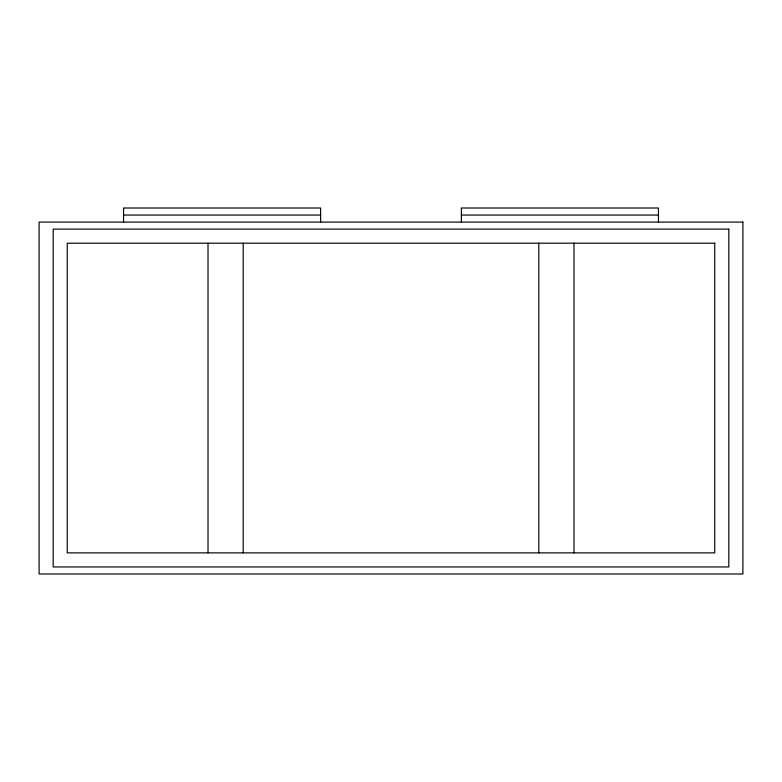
<?xml version="1.0" encoding="UTF-8"?>
<svg xmlns="http://www.w3.org/2000/svg" width="782" height="782" viewBox="0 0 782 782"><rect width="100%" height="100%" fill="white"/><g stroke="black" fill="none" stroke-linecap="round" stroke-linejoin="round"><path stroke-width="1.17" d="M123.556 215.05L320.62 215.05M461.38 215.05L658.444 215.05M658.444 222.088L658.444 208.012L461.38 208.012L461.38 222.088M573.988 243.202L573.988 552.874M538.798 243.202L538.798 552.874M320.62 222.088L320.62 208.012L123.556 208.012L123.556 222.088M243.202 243.202L243.202 552.874M208.012 243.202L208.012 552.874M742.9 222.088L39.1 222.088L39.1 573.988L742.9 573.988L742.9 222.088M728.824 229.126L53.176 229.126L53.176 566.95L728.824 566.95L728.824 229.126M714.748 243.202L67.252 243.202L67.252 552.874L714.748 552.874L714.748 243.202"/></g></svg>
